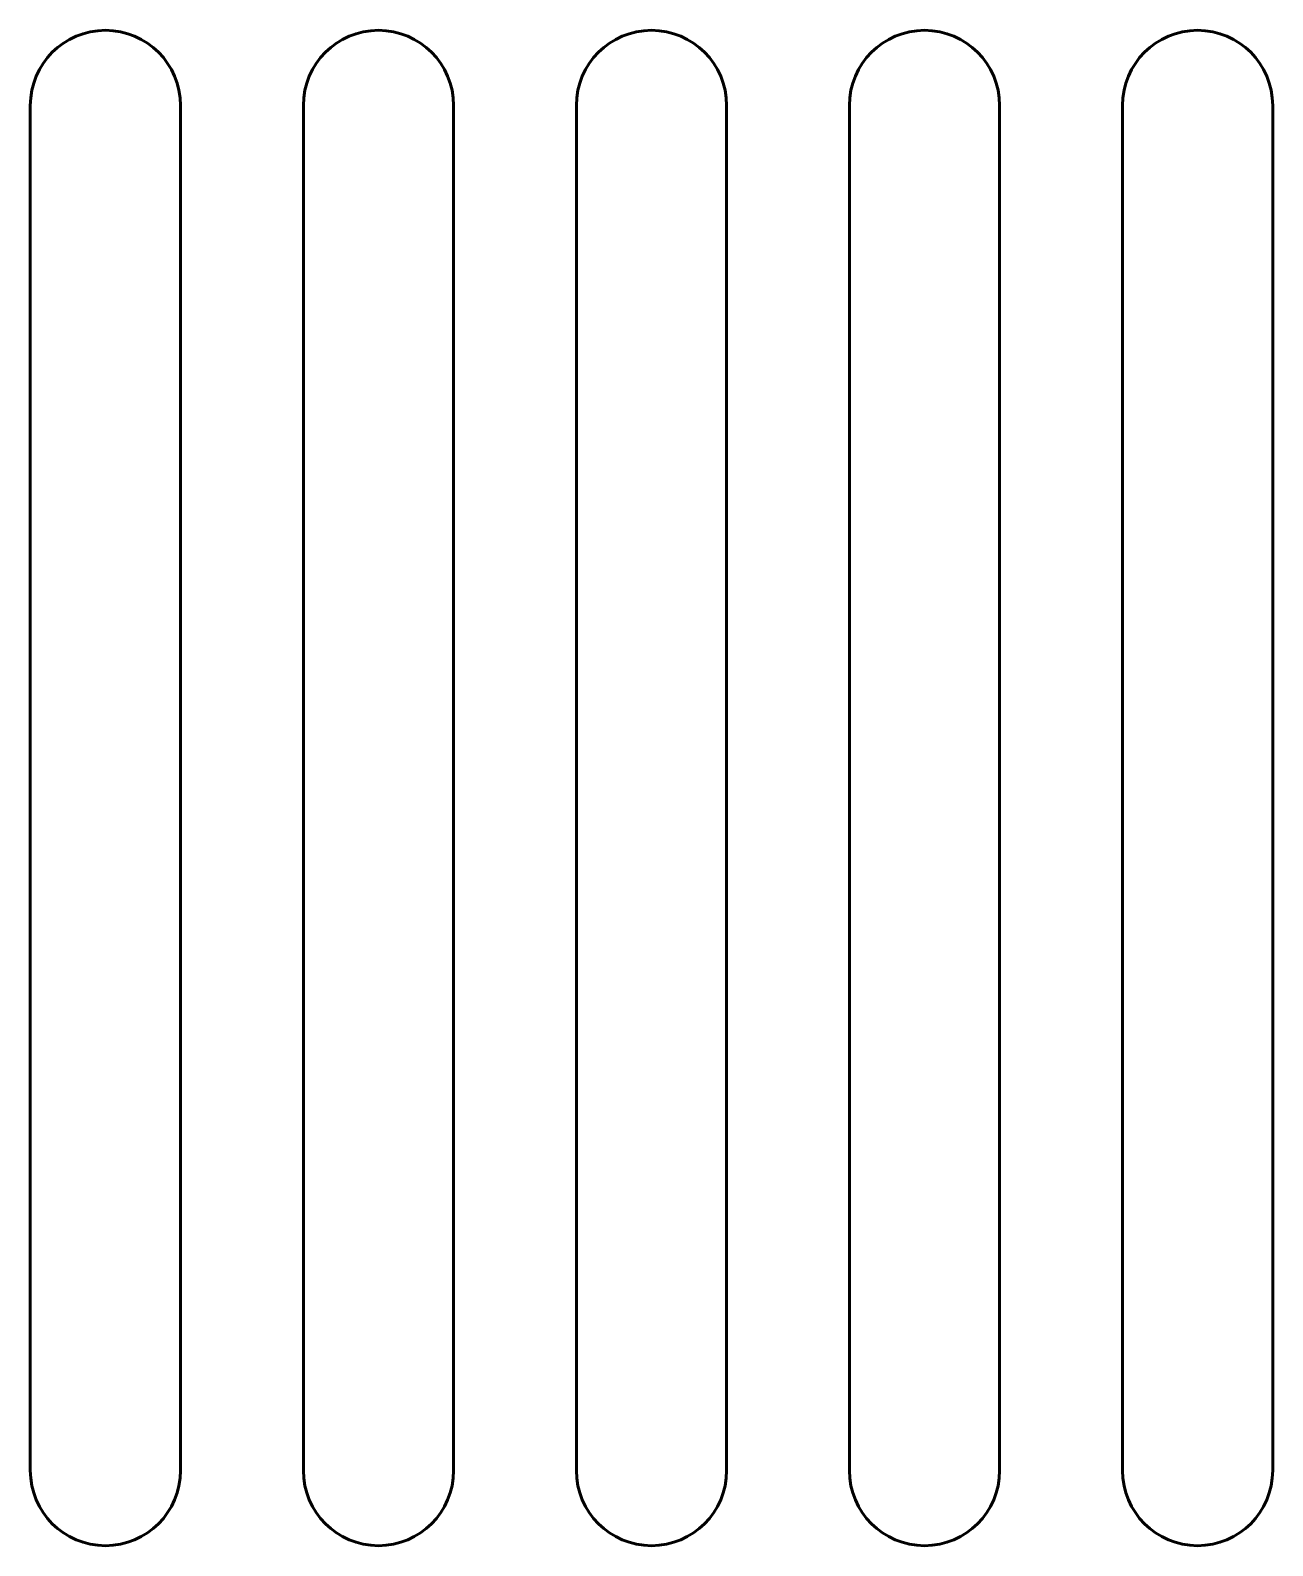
# Model space of a CAD drawing. Header units: millimetres. Extents: x -4.6 to 4.6, y -5.5 to 5.5.
import ezdxf

# ---------------------------------------------------------------- set-up
doc = ezdxf.new("R2010")
doc.units = ezdxf.units.MM
doc.linetypes.add('K5LT_BASIC', pattern=[0])

msp = doc.modelspace()

# ---------------------------------------------------------------- linework, layer by layer
at = {"color": 5, "linetype": 'K5LT_BASIC', "lineweight": 60}
for p, q in [((-4.55, 5), (-4.55, -5)), ((-3.45, 5), (-3.45, -5)), ((-2.55, 5), (-2.55, -5)), ((-1.45, 5), (-1.45, -5)), ((-0.55, 5), (-0.55, -5)), ((0.55, 5), (0.55, -5)), ((1.45, 5), (1.45, -5)), ((2.55, 5), (2.55, -5)), ((3.45, 5), (3.45, -5)), ((4.55, 5), (4.55, -5))]:
    msp.add_line(p, q, dxfattribs=at)
for centre, start, end in [((-4, 5), 0, 180), ((-2, 5), 0, 180), ((0, 5), 0, 180), ((2, 5), 0, 180), ((4, 5), 0, 180), ((-4, -5), 180, 0), ((-2, -5), 180, 0), ((0, -5), 180, 0), ((2, -5), 180, 0), ((4, -5), 180, 0)]:
    msp.add_arc(centre, 0.55, start, end, dxfattribs=at)

doc.saveas('drawing.dxf')
